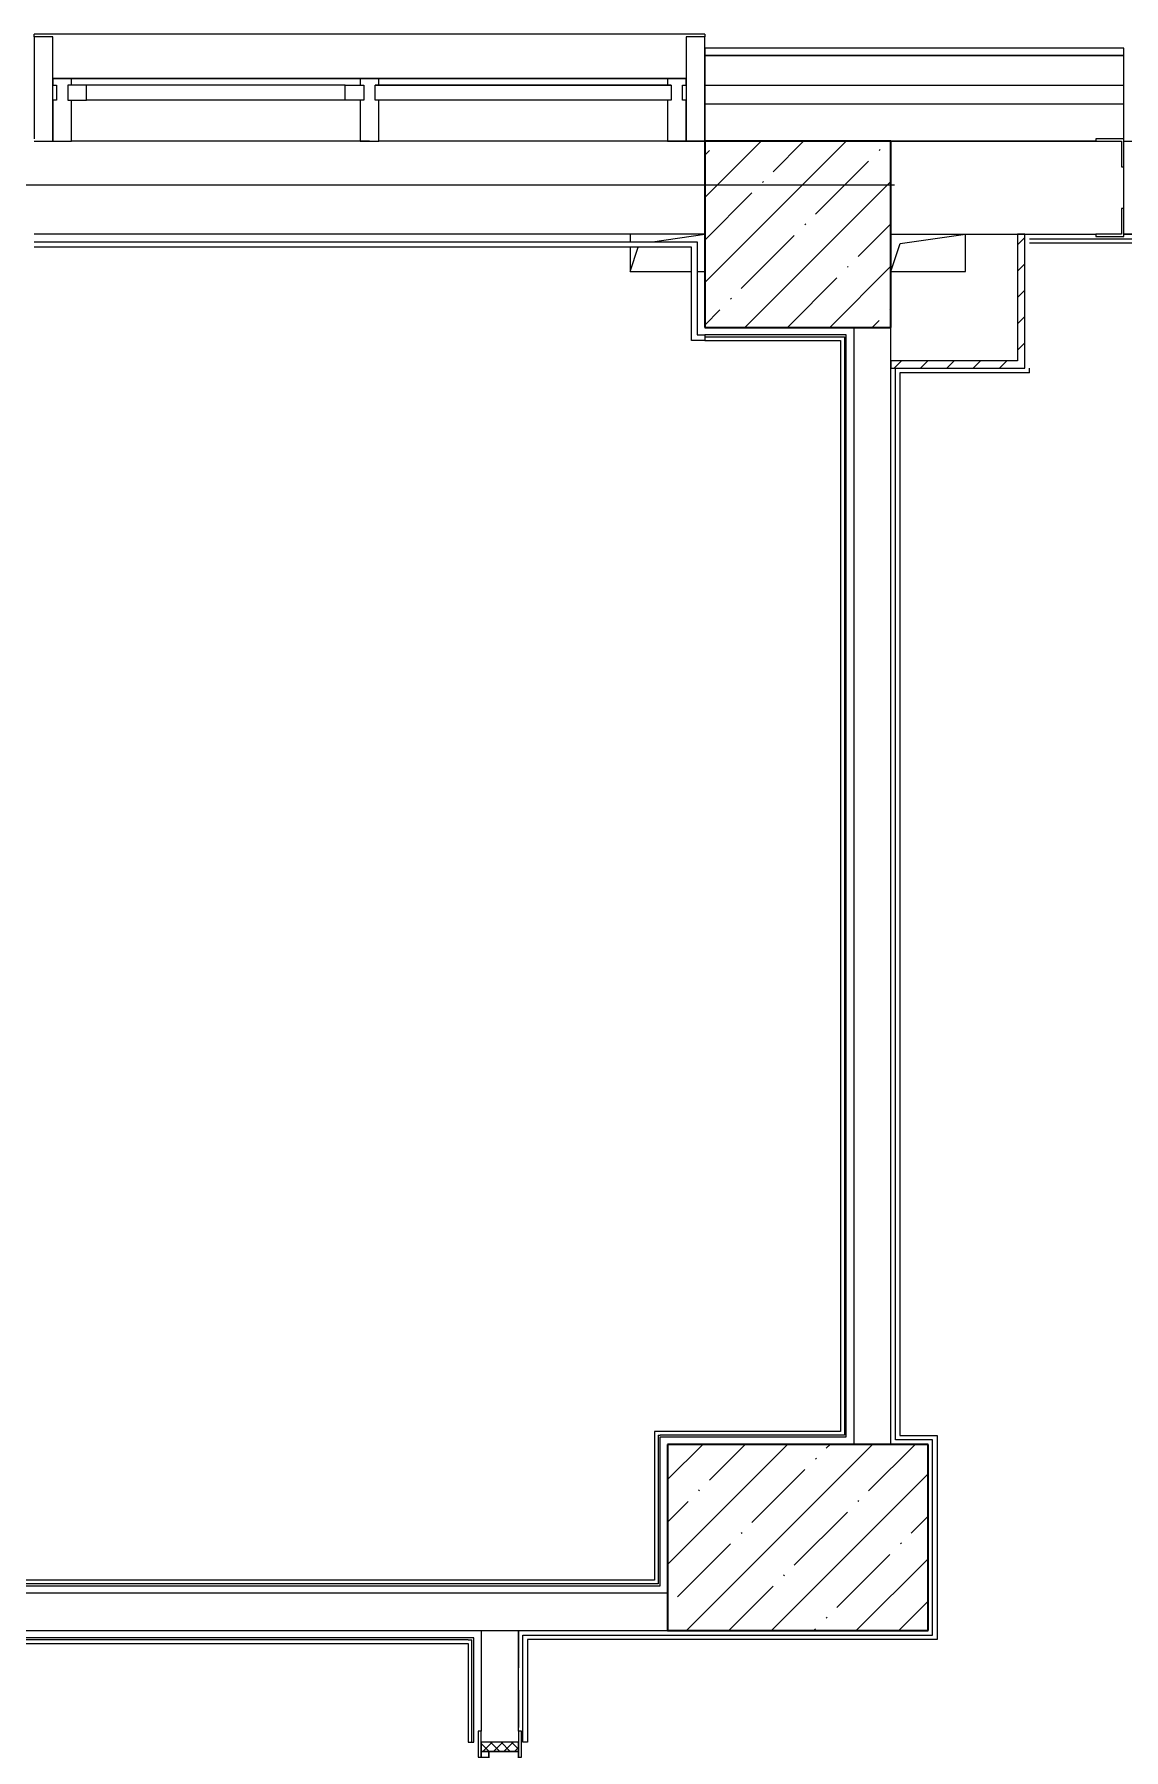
# Model space of a CAD drawing. Header units: millimetres. Extents: x 5993 to 95364, y 94667 to 143522.
# Drawn here: x 48425.1 to 48663.2, y 120720.9 to 121095.8 of the extents above; entities that cross this region are included whole.
import ezdxf

# ---------------------------------------------------------------- set-up
doc = ezdxf.new("R2010")
doc.units = ezdxf.units.MM
for name, pattern in [('200_ШТРИХ_ш1п0_6_', [160, 100, -60]), ('50_200_ШТРИХ_1Т_ш5_п1_п1_', [1400, 1000, -200, 0, -200]), ('Штрих короткий', [300, 150, -150])]:
    doc.linetypes.add(name, pattern=pattern)
for name, color, linetype, lineweight in [('0-2', 7, 'Continuous', 9), ('S-GRID-____-OTLN-1', 7, '50_200_ШТРИХ_1Т_ш5_п1_п1_', 9), ('Двери', 7, 'Continuous', 9), ('Импосты витража', 7, 'Continuous', 9), ('Импосты витража-1', 7, 'Continuous', 25), ('Каркас_Импост', 7, 'Continuous', 13), ('Каркас_Импост-1', 7, 'Continuous', 9), ('Несущие колонны', 7, 'Continuous', 9), ('Несущие колонны-1', 7, 'Continuous', 35), ('Обобщенные модели', 7, 'Continuous', 9), ('Общие ребра', 7, 'Continuous', 9), ('Окна', 7, 'Continuous', 9), ('Остекление-1', 7, 'Continuous', 9), ('Открывание-1', 7, 'Continuous', 9), ('Панель', 7, 'Continuous', 13), ('Перекрытия', 7, 'Continuous', 9), ('Перемычка-1', 7, 'Штрих короткий', 9), ('Перемычка_Пунктирные линии-1', 7, '200_ШТРИХ_ш1п0_6_', 9), ('Стены', 7, 'Continuous', 9), ('Стены-1', 7, 'Continuous', 13)]:
    doc.layers.add(name, color=color, linetype=linetype, lineweight=lineweight)
doc.layers.add('Штриховка разреза-4', color=7, linetype='Continuous', lineweight=5, true_color=0x0080ff)

# ---------------------------------------------------------------- blocks, each defined once
blk = doc.blocks.new('BSC_Колонна _Прямоугольная - 500х500-V33-АИ2_01_План напольных покрытий и плинтусов 1го этажа _Часть 1_')
at = {"layer": 'Несущие колонны'}
h = blk.add_hatch(dxfattribs=at)
h.set_pattern_fill('FP_45', color=256, style=0, pattern_type=2)
h.set_pattern_definition([(45, (-85500, -87250), (-114.0492527375783, 114.0492527375783), []), (45, (-85385.951, -87250), (-114.0492527375783, 114.0492527375783), [201.613, -40.323, 3.353, -36.97])])
h.paths.add_polyline_path([(-249.9999999999258, -249.9999999998825), (250.0000000000818, -249.999999999876), (250.0000000000818, 250.0000000001164), (-249.9999999999258, 250.0000000001164)], flags=0)
at = {"layer": 'Несущие колонны-1'}
for p, q in [((250.0000000000001, 250), (-250.0000000000001, 250)), ((-250.0000000000001, 249.9999999999993), (-249.9999999999954, -249.9999999999999)), ((249.9999999999998, -249.999999999992), (249.9999999999998, 250)), ((-249.9999999999954, -249.9999999999999), (249.9999999999998, -249.999999999992))]:
    blk.add_line(p, q, dxfattribs=at)
blk = doc.blocks.new('Проем_Дверь_Прямоугольный - 1800х2700h_оконные проемы-25805030-АИ2_01_План напольных покрытий и плинтусов 1го этажа _Часть 1_')
at = {"layer": 'Перемычка-1'}
for p, q in [((899.9999999999917, 125.0000000009615), (-900.0000000000082, 125.0000000009615)), ((899.9999999999917, -125), (-900.0000000000082, -125))]:
    blk.add_line(p, q, dxfattribs=at)
blk = doc.blocks.new('BSC_Колонна _Прямоугольная - 500х700-V155-АИ2_01_План напольных покрытий и плинтусов 1го этажа _Часть 1_')
at = {"layer": 'Несущие колонны'}
h = blk.add_hatch(dxfattribs=at)
h.set_pattern_fill('FP_193', color=256, style=0, pattern_type=2)
h.set_pattern_definition([(315, (-83750, 85500), (114.0492527375783, 114.0492527375783), []), (315, (-83750, 85385.951), (114.0492527375783, 114.0492527375783), [201.613, -40.323, 3.353, -36.97])])
h.paths.add_polyline_path([(-249.9999999999129, 349.9999999998858), (-249.9999999999042, -350.000000000111), (250.0000000000861, -350.000000000111), (250.0000000000861, 349.9999999998858)], flags=0)
at = {"layer": 'Несущие колонны-1'}
for p, q in [((250.0000000000001, 349.9999999999999), (-250.0000000000001, 349.9999999999999)), ((-250.0000000000001, 349.9999999999992), (-249.9999999999954, -350)), ((249.9999999999998, -349.9999999999919), (249.9999999999998, 350)), ((-249.9999999999954, -350), (249.9999999999998, -349.9999999999919))]:
    blk.add_line(p, q, dxfattribs=at)
blk = doc.blocks.new('Дверь_СКБ_1Ст_Внутренняя_ШЕР - СОШ_Д-23_Дв_1150x2100h_ Кабинет врача_ Процедурный кабинет_ Прививочный кабинет-V162-АИ2_01_План напольных покрытий и плинтусов 1го этажа _Часть 1_')
at = {"layer": 'Двери'}
h = blk.add_hatch(dxfattribs=at)
h.set_pattern_fill('FP_60', color=256, style=0, pattern_type=2)
h.set_pattern_definition([(135, (1726.411, 114.685), (-14.14213562373095, -14.14213562373095), []), (225, (1726.411, 114.685), (14.14213562373095, -14.14213562373095), [])])
h.paths.add_polyline_path([(587.4999999998794, -49.99999999988468), (587.4999999998794, 50.00000000007526), (562.4999999998807, 50.00000000007526), (562.4999999998807, -49.99999999988468)], flags=0)
at = {"layer": 'Каркас_Импост-1'}
h = blk.add_hatch(dxfattribs=at)
h.set_pattern_fill('FP_61', color=256, style=0, pattern_type=2)
h.set_pattern_definition([(45, (-396.384, 114.685), (-14.14213562373095, 14.14213562373095), []), (135, (-396.384, 114.685), (-14.14213562373095, -14.14213562373095), [])])
h.paths.add_polyline_path([(-537.5000000001204, 50.00000000007526), (-562.5000000001234, 50.00000000007526), (-562.5000000001234, -49.99999999991933), (-537.5000000001204, -49.99999999991933)], flags=0)
at = {"layer": 'Каркас_Импост'}
for p, q in [((-522.5000000000047, 57.99999999999704), (-592.500000000005, 57.99999999999704)), ((-592.500000000005, 57.99999999999704), (-592.500000000005, 49.99999999999613)), ((-592.500000000005, 49.99999999999613), (-522.5000000000047, 49.99999999999613)), ((-537.5000000000049, 49.99999999999423), (-562.500000000005, 49.99999999999423)), ((-562.500000000005, 49.99999999999423), (-562.500000000005, -50.00000000000185)), ((-512.500000000007, 50.00000000094766), (-537.500000000007, 50.00000000094766)), ((-537.500000000007, 50.00000000094766), (-537.500000000007, -29.99999999905233)), ((-537.5000000000049, -50.00000000000185), (-537.5000000000049, 49.99999999999423)), ((-522.5000000000047, 49.99999999999613), (-537.5000000000049, 49.99999999999613)), ((-537.5000000000049, 49.99999999999613), (-537.5000000000049, 48.99999999999687)), ((-537.5000000000049, 48.99999999999687), (-522.5000000000047, 48.99999999999687)), ((-522.5000000000047, 49.99999999999613), (-522.5000000000047, 57.99999999999704)), ((-522.5000000000047, 48.99999999999687), (-522.5000000000047, 49.99999999999613)), ((-512.500000000007, 10.0000000009484), (-512.500000000007, 50.00000000094766)), ((537.4999999999924, 50.00000000094766), (537.4999999999924, 10.0000000009484)), ((562.4999999999931, 50.00000000094766), (537.4999999999924, 50.00000000094766)), ((617.4999999999964, 57.99999999998287), (547.499999999996, 57.99999999998287)), ((547.499999999996, 57.99999999998289), (547.499999999996, 49.99999999997168)), ((562.4999999999967, 49.99999999999591), (547.499999999996, 49.99999999999591)), ((547.499999999996, 49.99999999999593), (547.499999999996, 48.99999999999662)), ((547.499999999996, 49.99999999997168), (617.4999999999964, 49.99999999997168)), ((547.499999999996, 48.99999999999662), (562.4999999999967, 48.99999999999662)), ((562.4999999999931, -29.99999999905233), (562.4999999999931, 50.00000000094766)), ((587.4999999999964, 49.99999999999408), (562.4999999999958, 49.99999999999408)), ((562.4999999999958, 49.9999999999941), (562.4999999999958, -49.9999999999718)), ((562.4999999999967, 48.99999999999662), (562.4999999999967, 49.99999999999591)), ((587.4999999999964, -49.99999999997181), (587.4999999999964, 49.99999999999408)), ((617.4999999999964, 49.99999999997168), (617.4999999999964, 57.99999999998287)), ((-502.5000000000077, 10.0000000009484), (-512.500000000007, 10.0000000009484)), ((-502.5000000000077, -29.99999999905233), (-502.5000000000077, 10.0000000009484)), ((537.4999999999924, 10.0000000009484), (527.4999999999918, 10.0000000009484)), ((527.4999999999918, 10.0000000009484), (527.4999999999918, -29.99999999905233)), ((-537.500000000007, -29.99999999905233), (-502.5000000000077, -29.99999999905233)), ((-522.5000000000047, -30.00000000001632), (-537.5000000000049, -30.00000000001632)), ((-537.5000000000049, -30.00000000001632), (-537.5000000000049, -50.00000000000357)), ((-522.5000000000047, -50.00000000000357), (-522.5000000000047, -30.00000000001632)), ((527.4999999999918, -29.99999999905233), (562.4999999999931, -29.99999999905233)), ((562.4999999999967, -30.00000000001656), (547.499999999996, -30.00000000001656)), ((547.499999999996, -30.00000000001656), (547.499999999996, -50.00000000000377)), ((562.4999999999967, -50.00000000000379), (562.4999999999967, -30.00000000001656)), ((-522.5000000000047, -50.00000000000356), (-592.500000000005, -50.00000000000356)), ((-592.500000000005, -50.00000000000356), (-592.500000000005, -57.99999999999862)), ((-592.500000000005, -57.99999999999862), (-522.5000000000047, -57.99999999999862)), ((-562.500000000005, -50.00000000000185), (-537.5000000000049, -50.00000000000185)), ((-537.5000000000049, -50.00000000000357), (-522.5000000000047, -50.00000000000357)), ((-522.5000000000047, -57.99999999999862), (-522.5000000000047, -50.00000000000356)), ((547.499999999996, -50.00000000000377), (562.4999999999967, -50.00000000000377)), ((617.499999999996, -50.00000000000406), (547.4999999999957, -50.00000000000406)), ((547.4999999999957, -50.00000000000406), (547.4999999999957, -58.00000000001143)), ((547.4999999999957, -58.00000000001143), (617.499999999996, -58.00000000001143)), ((562.4999999999958, -49.9999999999718), (587.4999999999964, -49.9999999999718)), ((617.499999999996, -58.00000000001145), (617.499999999996, -50.00000000000406))]:
    blk.add_line(p, q, dxfattribs=at)
at = {"layer": 'Открывание-1'}
for radius, start, end in [(1049.999999999989, 1.313365298612399, 90.000000000001), (1049.99999999999, 359.9999999999996, 1.313365298612342)]:
    blk.add_arc((-512.4999999999969, 50.00000000094656), radius, start, end, dxfattribs=at)
at = {"layer": 'Панель'}
for p, q in [((-512.5000000000149, 1100.000000000936), (-512.5000000000099, 74.00000000000755)), ((-472.5000000000149, 1100.000000000936), (-512.5000000000149, 1100.000000000936)), ((-472.5000000000099, 74.00000000000784), (-472.5000000000149, 1100.000000000936)), ((-512.5000000000099, 74.00000000000755), (-512.5000000000099, 50.00000000093574)), ((-512.5000000000097, 50.00000000093574), (-472.5000000000097, 50.00000000093574)), ((-472.5000000000097, 50.00000000093601), (-472.5000000000097, 74.00000000000784))]:
    blk.add_line(p, q, dxfattribs=at)
blk = doc.blocks.new('PNS_Панель прямоугольная2 - Нр_Стекло - 40мм-26243474-АИ2_01_План напольных покрытий и плинтусов 1го этажа _Часть 1_')
at = {"layer": 'Каркас_Импост'}
for p, q in [((-397.500000000002, -2.258793152520866e-12), (-397.500000000002, 39.9999999999943)), ((-397.500000000002, 39.9999999999943), (-347.5000000000051, 39.9999999999943)), ((-347.5000000000051, 39.9999999999943), (-347.5000000000051, -2.258793152520866e-12)), ((397.500000000001, 39.9999999999943), (347.5000000000048, 39.9999999999943)), ((347.5000000000048, 39.9999999999943), (347.5000000000048, -2.258793152520866e-12)), ((397.500000000001, -2.258793152520866e-12), (397.500000000001, 39.9999999999943)), ((-347.5000000000051, -2.258793152520866e-12), (-397.500000000002, -2.258793152520866e-12)), ((347.5000000000048, -2.258793152520866e-12), (397.500000000001, -2.258793152520866e-12))]:
    blk.add_line(p, q, dxfattribs=at)
at = {"layer": 'Каркас_Импост-1'}
for p, q in [((-347.5000000000051, 39.9999999999943), (347.5000000000048, 39.9999999999943)), ((-347.5000000000051, -2.258793152520866e-12), (347.5000000000048, -2.258793152520866e-12))]:
    blk.add_line(p, q, dxfattribs=at)
blk = doc.blocks.new('Прямоугольный импост - Импост структурный с накладкой - 150мм-25647633-АИ2_01_План напольных покрытий и плинтусов 1го этажа _Часть 1_')
at = {"layer": 'Импосты витража-1'}
for p, q in [((-25.00000000000298, 0), (-25.00000000000298, 16.99999999999613)), ((-25.00000000000298, 16.99999999999613), (25.00000000000298, 16.99999999999613)), ((-14.99999999999659, 0), (-25.00000000000298, 0)), ((-14.99999999999659, -40.00000000000824), (-14.99999999999659, 0)), ((25.00000000000298, 16.99999999999613), (25.00000000000298, 0)), ((-25.00000000000298, -150.0000000000005), (-25.00000000000298, -40.00000000000824)), ((-25.00000000000298, -40.00000000000824), (-14.99999999999659, -40.00000000000824)), ((25.00000000000298, -40.00000000000824), (25.00000000000298, -150.0000000000005)), ((25.00000000000298, -150.0000000000005), (-25.00000000000298, -150.0000000000005))]:
    blk.add_line(p, q, dxfattribs=at)
blk = doc.blocks.new('Прямоугольный импост - Импост структурный с накладкой - 150мм-25647642-АИ2_01_План напольных покрытий и плинтусов 1го этажа _Часть 1_')
at = {"layer": 'Импосты витража'}
for p, q in [((103600.000000001, 79474.99999999772), (103600.000000001, 80249.99999999772)), ((103767.000000001, 79474.99999999772), (103767.000000001, 80249.99999999772))]:
    blk.add_line(p, q, dxfattribs=at)
blk = doc.blocks.new('Прямоугольный импост - Импост структурный с накладкой - 150мм-V165-АИ2_01_План напольных покрытий и плинтусов 1го этажа _Часть 1_')
at = {"layer": 'Импосты витража-1'}
for p, q in [((-24.99999999999432, 0), (-24.99999999999432, 16.99999999999613)), ((-24.99999999999432, 16.99999999999613), (24.99999999999432, 16.99999999999613)), ((24.99999999999432, 0), (14.99999999999659, 0)), ((14.99999999999659, 0), (14.99999999999659, -40.00000000000824)), ((24.99999999999432, 16.99999999999613), (24.99999999999432, 0)), ((-24.99999999999432, -150.0000000000005), (-24.99999999999432, -40.00000000000824)), ((14.99999999999659, -40.00000000000824), (24.99999999999432, -40.00000000000824)), ((24.99999999999432, -40.00000000000824), (24.99999999999432, -150.0000000000005)), ((24.99999999999432, -150.0000000000005), (-24.99999999999432, -150.0000000000005))]:
    blk.add_line(p, q, dxfattribs=at)
blk = doc.blocks.new('PNS_Панель прямоугольная1 - Нр_Стекло - 40мм-25259299-АИ2_01_План напольных покрытий и плинтусов 1го этажа _Часть 1_')
at = {"layer": 'Остекление-1'}
for p, q in [((-387.4999999999969, 39.99999999999774), (387.4999999999974, 39.99999999999774)), ((-397.5000000000045, -2.263023102244688e-12), (397.5000000000034, -2.263023102244688e-12)), ((387.4999999999974, -2.263023102244688e-12), (-387.5000000000012, -2.263023102244688e-12))]:
    blk.add_line(p, q, dxfattribs=at)
blk = doc.blocks.new('Прямоугольный импост - Импост структурный с накладкой - 150мм-25647644-АИ2_01_План напольных покрытий и плинтусов 1го этажа _Часть 1_')
at = {"layer": 'Импосты витража-1'}
for p, q in [((-25.00000000000298, 0), (-25.00000000000298, 16.99999999999613)), ((-25.00000000000298, 16.99999999999613), (25.00000000000298, 16.99999999999613)), ((-14.99999999999659, 0), (-25.00000000000298, 0)), ((-14.99999999999659, -40.00000000000824), (-14.99999999999659, 0)), ((25.00000000000298, 0), (14.99999999999659, 0)), ((14.99999999999659, 0), (14.99999999999659, -40.00000000000824)), ((25.00000000000298, 16.99999999999613), (25.00000000000298, 0)), ((-25.00000000000298, -150.0000000000005), (-25.00000000000298, -40.00000000000824)), ((-25.00000000000298, -40.00000000000824), (-14.99999999999659, -40.00000000000824)), ((14.99999999999659, -40.00000000000824), (25.00000000000298, -40.00000000000824)), ((25.00000000000298, -40.00000000000824), (25.00000000000298, -150.0000000000005)), ((25.00000000000298, -150.0000000000005), (-25.00000000000298, -150.0000000000005))]:
    blk.add_line(p, q, dxfattribs=at)
blk = doc.blocks.new('Прямоугольный импост - Откос НВФ_50х280 мм-25993834-АИ2_01_План напольных покрытий и плинтусов 1го этажа _Часть 1_')
at = {"layer": 'Импосты витража-1'}
for p, q in [((-50.00000000000596, 130.0000000000051), (0, 130.0000000000051)), ((-50.00000000000596, -150.0000000000005), (-50.00000000000596, 130.0000000000051)), ((0, 130.0000000000051), (0, -144.0000000006389)), ((0, -150.0000000000005), (-50.00000000000596, -150.0000000000005))]:
    blk.add_line(p, q, dxfattribs=at)
blk = doc.blocks.new('Прямоугольный импост - Откос НВФ_50х280 мм-V166-АИ2_01_План напольных покрытий и плинтусов 1го этажа _Часть 1_')
at = {"layer": 'Импосты витража-1'}
for p, q in [((0, 130.0000000000051), (-49.99999999999729, 130.0000000000051)), ((-49.99999999999729, 130.0000000000051), (-49.99999999999729, -150.0000000000005)), ((0, -150.0000000000005), (0, 130.0000000000051)), ((-49.99999999999729, -150.0000000000005), (0, -150.0000000000005))]:
    blk.add_line(p, q, dxfattribs=at)
blk = doc.blocks.new('Фахверк_СКБ_Уголок - 250_2700-27497298-АИ2_01_План напольных покрытий и плинтусов 1го этажа _Часть 1_')
at = {"layer": 'Обобщенные модели'}
for p, q in [((199.9999999999932, 181.0000000000102), (124.9999999999923, 181.0000000000102)), ((124.9999999999923, 181.0000000000102), (124.9999999999923, 106.0000000000104)), ((130.9999999999934, 106.0000000000104), (130.9999999999934, 175.0000000000097)), ((130.9999999999934, 175.0000000000097), (199.9999999999932, 175.0000000000097)), ((199.9999999999932, 175.0000000000097), (199.9999999999932, 181.0000000000102)), ((124.9999999999923, 106.0000000000104), (130.9999999999934, 106.0000000000104)), ((130.9999999999925, -5.999999999986928), (124.9999999999923, -5.999999999986928)), ((124.9999999999923, -5.999999999986928), (124.9999999999923, -80.99999999998717)), ((130.9999999999925, -74.99999999998667), (130.9999999999925, -5.999999999986928)), ((124.9999999999923, -80.99999999998717), (199.9999999999924, -80.99999999998717)), ((199.9999999999924, -74.99999999998667), (130.9999999999925, -74.99999999998667)), ((199.9999999999924, -80.99999999998717), (199.9999999999924, -74.99999999998667))]:
    blk.add_line(p, q, dxfattribs=at)
blk = doc.blocks.new('АР_Перемычка - АР_Перемычка-V190-АИ2_01_План напольных покрытий и плинтусов 1го этажа _Часть 1_')
at = {"layer": 'Обобщенные модели'}
blk.add_line((-300.0000000000002, -49.9999999999935), (-299.0000000000001, -49.9999999999935), dxfattribs=at)
at = {"layer": 'Перемычка_Пунктирные линии-1'}
for p, q in [((-300.0000000000002, 50.00000000000646), (1450.000000000003, 50.00000000000646)), ((-300.0000000000002, -49.9999999999935), (-300.0000000000002, 50.00000000000646)), ((1450.000000000003, 50.00000000000646), (1450.000000000003, -49.9999999999935)), ((-300.0000000000002, -49.9999999999935), (1450.000000000003, -49.9999999999935))]:
    blk.add_line(p, q, dxfattribs=at)
blk = doc.blocks.new('AR_Отверстие прямоугольное _в плите_ - AR_Отверстие прямоугольное _в плите_-V242-АИ2_01_План напольных покрытий и плинтусов 1го этажа _Часть 1_')
at = {"layer": 'Обобщенные модели'}
for p, q in [((-74.99999996159637, 25.00000003800692), (99.99999946747228, 49.99999999998817)), ((99.9999999996036, -50.00000007599307), (99.9999999996036, 50.00000007600693)), ((-99.99999999959637, -50.00000007599307), (-74.99999996159637, 25.00000003800692)), ((-99.99999999959637, -50.00000007599307), (99.9999999996036, -50.00000007599307))]:
    blk.add_line(p, q, dxfattribs=at)
blk = doc.blocks.new('AR_Отверстие прямоугольное _в плите_ - AR_Отверстие прямоугольное _в плите_-30511731-АИ2_01_План напольных покрытий и плинтусов 1го этажа _Часть 1_')
at = {"layer": 'Обобщенные модели'}
for p, q in [((-99.99999999959637, 50.00000007600693), (-99.99999999959637, 29.99999999977199)), ((-40.00000029018358, 29.99999999977447), (99.9999999996036, 50.00000007600693)), ((-99.99999999959637, 14.99999999978464), (-99.99999999959637, -50.00000007599307)), ((-99.99999999959637, -50.00000007599307), (-78.33333330767046, 14.99999999978464)), ((-99.99999999959637, -50.00000007599307), (64.99999999980801, -50.00000007599307)), ((79.99999999981235, -50.00000007599307), (99.9999999996036, -50.00000007599307))]:
    blk.add_line(p, q, dxfattribs=at)
blk = doc.blocks.new('Отлив_СКБ - Отлив витража_120_НВФ-31885689-АИ2_01_План напольных покрытий и плинтусов 1го этажа _Часть 1_')
at = {"layer": 'Окна'}
for p, q in [((6.226485993465758e-12, 113.000000001342), (6.226485993465758e-12, 119.999999999992)), ((1799.99999999987, 119.9999999999919), (6.226485993465758e-12, 119.9999999999919)), ((1799.99999999987, 119.999999999992), (1799.99999999987, 113.0000000012636)), ((50.00000000001786, 1.999999999997927), (1749.999999999503, 1.999999999997927))]:
    blk.add_line(p, q, dxfattribs=at)

msp = doc.modelspace()

# ---------------------------------------------------------------- linework, layer by layer
at = {"layer": 'S-GRID-____-OTLN-1', "color": 251, "ltscale": 0.6, "true_color": 0x636466}
msp.add_line((50293.30950994242, 121062.8369881515), (41443.96669787401, 121062.8369881515), dxfattribs=at)
at = {"layer": 'Общие ребра'}
for p, q in [((48571.63647962401, 121091.2000475999), (48663.20641274395, 121091.2000475999)), ((48663.20641274395, 121091.2000475999), (48571.63647962401, 121091.2000475999)), ((48571.63647962401, 121084.6884079113), (48663.20641274395, 121084.6884079113)), ((48571.63647962401, 121080.618633106), (48663.20641274395, 121080.618633106)), ((48657.10175053596, 121072.4790834953), (48612.33422767727, 121072.4790834953)), ((48612.33422767727, 121072.4790834953), (48657.10175053596, 121072.4790834953)), ((48571.63647962401, 121029.7181643455), (48601.34583570293, 121029.7181643455)), ((48601.34583570293, 121029.7181643455), (48602.15979066402, 121029.7181643455)), ((48602.15979066402, 121029.7181643455), (48602.15979066402, 120790.4436894861)), ((48561.46204261071, 120789.629734525), (48561.46204261071, 120757.8854910434)), ((48561.46204261071, 120789.629734525), (48561.86902009125, 120789.629734525)), ((48602.15979066402, 120789.629734525), (48561.86902009124, 120789.629734525)), ((48602.15979066402, 120790.4436894861), (48602.15979066402, 120789.629734525)), ((48561.46204261071, 120757.8854910434), (48561.46204261071, 120757.0715360823)), ((48561.46204261071, 120757.0715360823), (48392.56638818956, 120757.0715360823)), ((48519.95033959637, 120744.8622116663), (48392.56638818956, 120744.8622116663)), ((48519.95033959637, 120744.8622116663), (48520.76429455742, 120744.8622116663)), ((48520.76429455742, 120722.478450237), (48520.76429455742, 120744.8622116663))]:
    msp.add_line(p, q, dxfattribs=at)
at = {"layer": 'Перекрытия'}
for p, q in [((48657.10175053596, 121052.1019257748), (48641.6366062757, 121052.1019257748)), ((48809.71830573581, 121052.1019257748), (48663.20641274395, 121052.1019257748))]:
    msp.add_line(p, q, dxfattribs=at)
at = {"layer": 'Стены'}
for p, q in [((48571.63647962404, 121052.1302094687), (48425.12458663216, 121052.1302094687)), ((48425.12458663216, 121050.5022995465), (48568.78763726031, 121050.5022995465)), ((48568.78763726031, 121050.5022995465), (48570.00856970191, 121050.5022995465)), ((48570.00856970191, 121050.5022995465), (48570.00856970191, 121030.1251418261)), ((48642.61335222896, 121051.1534635154), (48831.12532121182, 121051.1534635154)), ((48809.71830573581, 121052.1302094687), (48663.20641274395, 121052.1302094687)), ((48568.78763726031, 121049.281367105), (48425.12458663216, 121049.281367105)), ((48568.78763726031, 121030.1251418261), (48568.78763726031, 121049.281367105)), ((48830.14857525853, 121050.1767175621), (48642.61335222896, 121050.1767175621)), ((48568.78763726031, 121028.9042093845), (48568.78763726031, 121030.1251418261)), ((48571.63647962401, 121028.9042093845), (48568.78763726031, 121028.9042093845)), ((48570.00856970191, 121030.1251418261), (48571.63647962401, 121030.1251418261)), ((48613.31097363061, 120788.5715930756), (48613.31097363061, 121022.8278308703)), ((48614.28771958388, 121021.851084917), (48614.28771958388, 120789.5483390289)), ((48642.61335222896, 121021.851084917), (48614.28771958388, 121021.851084917)), ((48642.61335222896, 121021.851084917), (48642.61335222896, 121022.8278308703)), ((48621.45052324125, 120788.5715930756), (48613.31097363061, 120788.5715930756)), ((48614.28771958388, 120789.5483390289), (48622.42726919455, 120789.5483390289)), ((48621.45052324125, 120745.9203531157), (48621.45052324125, 120788.5715930756)), ((48622.42726919455, 120789.5483390289), (48622.42726919455, 120744.9436071625)), ((48531.91547752403, 120722.478450237), (48531.91547752403, 120745.9203531157)), ((48531.91547752403, 120745.9203531157), (48621.45052324125, 120745.9203531157)), ((48532.89222347731, 120744.9436071625), (48532.89222347731, 120722.478450237)), ((48622.42726919455, 120744.9436071625), (48532.89222347731, 120744.9436071625)), ((48532.89222347731, 120722.478450237), (48531.91547752403, 120722.478450237))]:
    msp.add_line(p, q, dxfattribs=at)
at = {"layer": 'Стены-1'}
for p, q in [((48663.20641274395, 121092.827957522), (48571.63647962401, 121092.827957522)), ((48571.63647962401, 121092.827957522), (48571.63647962401, 121091.2000475999)), ((48663.20641274395, 121091.2000475999), (48663.20641274395, 121092.827957522)), ((48571.63647962401, 121091.2000475999), (48571.63647962401, 121072.4790834953)), ((48663.20641274395, 121072.967456472), (48663.20641274395, 121091.2000475999)), ((48663.20641274395, 121057.7464987), (48663.20641274395, 121066.862794264)), ((48612.33422767727, 121052.1302094687), (48657.10175053596, 121052.1302094687)), ((48641.6366062757, 121052.1302094687), (48640.00869635356, 121052.1302094687)), ((48640.00869635356, 121052.1302094687), (48640.00869635356, 121024.4557407924)), ((48641.6366062757, 121022.8278308703), (48641.6366062757, 121052.1302094687)), ((48604.19467806666, 121031.7530517482), (48604.19467806666, 120787.5948471223)), ((48612.33422767733, 121031.7530517482), (48604.19467806666, 121031.7530517482)), ((48612.33422767733, 120787.5948471223), (48612.33422767733, 121031.7530517482)), ((48601.34583570293, 121030.1251418261), (48571.63647962401, 121030.1251418261)), ((48571.63647962401, 121030.1251418261), (48571.63647962401, 121028.9042093845)), ((48571.63647962401, 121028.9042093845), (48601.34583570293, 121028.9042093845)), ((48602.15979066402, 121030.1251418261), (48601.34583570293, 121030.1251418261)), ((48601.34583570293, 121028.9042093845), (48601.34583570293, 120790.4436894861)), ((48602.56676814453, 121030.1251418261), (48602.15979066402, 121030.1251418261)), ((48602.56676814453, 120790.4436894861), (48602.56676814453, 121030.1251418261)), ((48640.00869635356, 121024.4557407924), (48612.3342276773, 121024.4557407924)), ((48612.3342276773, 121024.4557407924), (48612.3342276773, 121022.8278308703)), ((48612.3342276773, 121022.8278308703), (48641.6366062757, 121022.8278308703)), ((48561.46204261071, 120790.4436894861), (48560.64808764964, 120790.4436894861)), ((48560.64808764964, 120790.4436894861), (48560.64808764964, 120757.8854910434)), ((48561.86902009124, 120790.4436894861), (48561.46204261071, 120790.4436894861)), ((48601.34583570293, 120790.4436894861), (48561.86902009124, 120790.4436894861)), ((48561.86902009124, 120757.8854910434), (48561.86902009124, 120789.2227570445)), ((48561.86902009124, 120789.2227570445), (48602.56676814453, 120789.2227570445)), ((48602.56676814453, 120789.629734525), (48602.56676814453, 120790.4436894861)), ((48602.56676814453, 120789.2227570445), (48602.56676814453, 120789.629734525)), ((48560.64808764964, 120757.8854910434), (48392.56638818956, 120757.8854910434)), ((48561.86902009124, 120757.0715360823), (48561.86902009124, 120757.8854910434)), ((48392.56638818956, 120756.6645586018), (48561.86902009124, 120756.6645586018)), ((48563.49693001337, 120755.0366486797), (48396.31058101045, 120755.0366486797)), ((48561.86902009124, 120756.6645586018), (48561.86902009124, 120757.0715360823)), ((48396.31058101045, 120746.897099069), (48522.7991819601, 120746.897099069)), ((48522.7991819601, 120746.897099069), (48522.7991819601, 120724.9203151202)), ((48530.93873157077, 120746.897099069), (48563.49693001337, 120746.897099069)), ((48530.93873157077, 120724.9203151202), (48530.93873157077, 120746.897099069)), ((48519.95033959637, 120745.2691891469), (48392.56638818956, 120745.2691891469)), ((48392.56638818956, 120744.0482567053), (48519.95033959637, 120744.0482567053)), ((48520.76429455742, 120745.2691891469), (48519.95033959637, 120745.2691891469)), ((48519.95033959637, 120744.0482567053), (48519.95033959637, 120722.478450237)), ((48521.17127203796, 120745.2691891469), (48520.76429455742, 120745.2691891469)), ((48521.17127203796, 120722.478450237), (48521.17127203796, 120745.2691891469)), ((48519.95033959637, 120722.478450237), (48521.17127203796, 120722.478450237))]:
    msp.add_line(p, q, dxfattribs=at)
at = {"layer": 'Штриховка разреза-4'}
for p, q in [((48640.00869635356, 121049.7999255932), (48641.6366062757, 121051.4278355154)), ((48640.00869635356, 121044.0443948677), (48641.6366062757, 121045.6723047899)), ((48640.00869635356, 121038.2888641422), (48641.6366062757, 121039.9167740644)), ((48640.00869635356, 121032.5333334167), (48641.6366062757, 121034.1612433389)), ((48640.00869635356, 121026.7778026912), (48641.6366062757, 121028.4057126134)), ((48613.03660163065, 121022.8278308703), (48614.66451155278, 121024.4557407925)), ((48618.79213235616, 121022.8278308703), (48620.42004227829, 121024.4557407925)), ((48624.54766308164, 121022.8278308703), (48626.17557300377, 121024.4557407925)), ((48630.30319380715, 121022.8278308703), (48631.93110372928, 121024.4557407925)), ((48636.05872453266, 121022.8278308703), (48637.68663445479, 121024.4557407925))]:
    msp.add_line(p, q, dxfattribs=at)

# ---------------------------------------------------------------- block references
at = {"layer": '0-2', "xscale": 0.08139549610658335, "yscale": 0.08139549610658335, "zscale": 0.08139549610658335}
for name, p in [('Отлив_СКБ - Отлив витража_120_НВФ-31885689-АИ2_01_План напольных покрытий и плинтусов 1го этажа _Часть 1_', (48425.1245866323, 121086.0721313449)), ('Прямоугольный импост - Откос НВФ_50х280 мм-V166-АИ2_01_План напольных покрытий и плинтусов 1го этажа _Часть 1_', (48571.6364796241, 121084.6884079112)), ('Проем_Дверь_Прямоугольный - 1800х2700h_оконные проемы-25805030-АИ2_01_План напольных покрытий и плинтусов 1го этажа _Часть 1_', (48498.38053312809, 121062.304646482)), ('BSC_Колонна _Прямоугольная - 500х500-V33-АИ2_01_План напольных покрытий и плинтусов 1го этажа _Часть 1_', (48591.98535365067, 121052.1302094687)), ('AR_Отверстие прямоугольное _в плите_ - AR_Отверстие прямоугольное _в плите_-30511731-АИ2_01_План напольных покрытий и плинтусов 1го этажа _Часть 1_', (48563.49693001337, 121048.0604346634)), ('AR_Отверстие прямоугольное _в плите_ - AR_Отверстие прямоугольное _в плите_-V242-АИ2_01_План напольных покрытий и плинтусов 1го этажа _Часть 1_', (48620.47377728795, 121048.0604346634))]:
    msp.add_blockref(name, p, dxfattribs=at)
at = {"layer": '0-2', "extrusion": (0, 0, -1), "xscale": 0.08139549610658335, "yscale": 0.08139549610658335, "zscale": 0.08139549610658335}
for name, p in [('Прямоугольный импост - Откос НВФ_50х280 мм-25993834-АИ2_01_План напольных покрытий и плинтусов 1го этажа _Часть 1_', (-48425.1245866323, 121084.6884079112)), ('Прямоугольный импост - Импост структурный с накладкой - 150мм-V165-АИ2_01_План напольных покрытий и плинтусов 1го этажа _Часть 1_', (-48431.22924884023, 121084.6884079112)), ('Прямоугольный импост - Импост структурный с накладкой - 150мм-25647633-АИ2_01_План напольных покрытий и плинтусов 1го этажа _Часть 1_', (-48498.38053312816, 121084.6884079112)), ('Прямоугольный импост - Импост структурный с накладкой - 150мм-25647644-АИ2_01_План напольных покрытий и плинтусов 1го этажа _Часть 1_', (-48565.53181741609, 121084.6884079112))]:
    msp.add_blockref(name, p, dxfattribs=at)
at = {"layer": '0-2', "xscale": 0.08139549610658335, "yscale": 0.08139549610658335, "zscale": 0.08139549610658335}
for name, p, rotation in [('PNS_Панель прямоугольная2 - Нр_Стекло - 40мм-26243474-АИ2_01_План напольных покрытий и плинтусов 1го этажа _Часть 1_', (48464.8048909842, 121084.6884079112), 180), ('Прямоугольный импост - Импост структурный с накладкой - 150мм-25647642-АИ2_01_План напольных покрытий и плинтусов 1го этажа _Часть 1_', (54965.25269879584, 112639.905686853), 89.9999999999988), ('PNS_Панель прямоугольная1 - Нр_Стекло - 40мм-25259299-АИ2_01_План напольных покрытий и плинтусов 1го этажа _Часть 1_', (48531.95617527213, 121084.6884079112), 180), ('Прямоугольный импост - Импост структурный с накладкой - 150мм-25647642-АИ2_01_План напольных покрытий и плинтусов 1го этажа _Часть 1_', (55032.40398308398, 112639.9056868531), 90), ('Фахверк_СКБ_Уголок - 250_2700-27497298-АИ2_01_План напольных покрытий и плинтусов 1го этажа _Часть 1_', (48673.38084975728, 121066.3744212873), 180), ('Проем_Дверь_Прямоугольный - 1800х2700h_оконные проемы-25805030-АИ2_01_План напольных покрытий и плинтусов 1го этажа _Часть 1_', (48736.46235923989, 121062.304646482), 180), ('BSC_Колонна _Прямоугольная - 500х700-V155-АИ2_01_План напольных покрытий и плинтусов 1го этажа _Часть 1_', (48591.98535365067, 120767.2459730957), 89.9999999999999), ('АР_Перемычка - АР_Перемычка-V190-АИ2_01_План напольных покрытий и плинтусов 1го этажа _Часть 1_', (48526.86895676542, 120722.478450237), 270), ('Дверь_СКБ_1Ст_Внутренняя_ШЕР - СОШ_Д-23_Дв_1150x2100h_ Кабинет врача_ Процедурный кабинет_ Прививочный кабинет-V162-АИ2_01_План напольных покрытий и плинтусов 1го этажа _Часть 1_', (48526.86895676542, 120676.6934836771), 270)]:
    msp.add_blockref(name, p, dxfattribs=dict(at, rotation=rotation))

doc.saveas('drawing.dxf')
